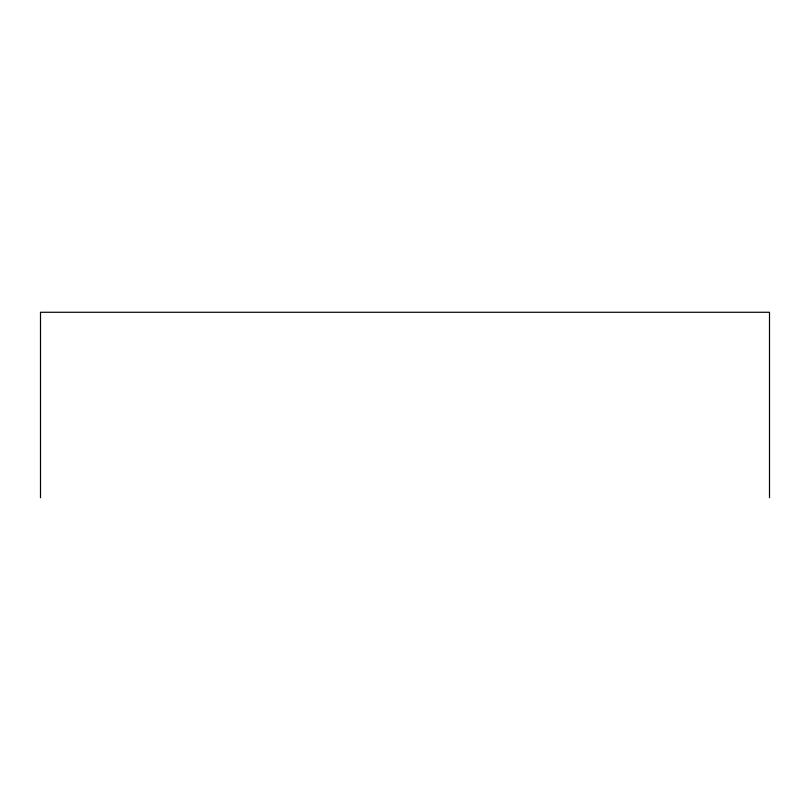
<?xml version="1.0" encoding="UTF-8"?>
<svg xmlns="http://www.w3.org/2000/svg" width="810" height="810" viewBox="0 0 810 810"><rect width="100%" height="100%" fill="white"/><g stroke="black" fill="none" stroke-linecap="round" stroke-linejoin="round"><path stroke-width="1.21" d="M769.5 497.725L769.5 312.275L40.5 312.275L40.5 497.725"/></g></svg>
